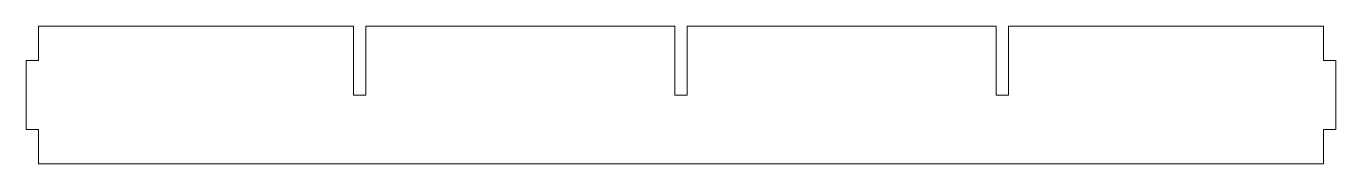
# Model space of a CAD drawing. Header units: millimetres. Extents: x 471 to 899, y 281 to 326.
import ezdxf

# ---------------------------------------------------------------- set-up
doc = ezdxf.new("R2010")
doc.units = ezdxf.units.MM

# ---------------------------------------------------------------- blocks, each defined once
blk = doc.blocks.new('A$Cab4dc279')
at = {"color": 0, "linetype": 'Continuous', "lineweight": 0}
for p, q in [((-107, 22.5), (-210, 22.5)), ((-210, 22.5), (-210, 11.25)), ((-107, 0), (-107, 22.5)), ((-103, 22.5), (-103, 0)), ((-2, 22.5), (-103, 22.5)), ((-2, 0), (-2, 22.5)), ((2, 22.5), (2, 0)), ((103, 22.5), (2, 22.5)), ((103, 0), (103, 22.5)), ((107, 22.5), (107, 0)), ((210, 22.5), (107, 22.5)), ((210, 11.25), (210, 22.5)), ((-210, 11.25), (-214, 11.25)), ((-214, 11.25), (-214, -11.25)), ((214, 11.25), (210, 11.25)), ((214, -11.25), (214, 11.25)), ((-103, 0), (-107, 0)), ((2, 0), (-2, 0)), ((107, 0), (103, 0)), ((-214, -11.25), (-210, -11.25)), ((-210, -11.25), (-210, -22.5)), ((210, -22.5), (210, -11.25)), ((210, -11.25), (214, -11.25)), ((-210, -22.5), (210, -22.5))]:
    blk.add_line(p, q, dxfattribs=at)

msp = doc.modelspace()

# ---------------------------------------------------------------- block references
msp.add_blockref('A$Cab4dc279', (684.66, 303.8))

doc.saveas('drawing.dxf')
